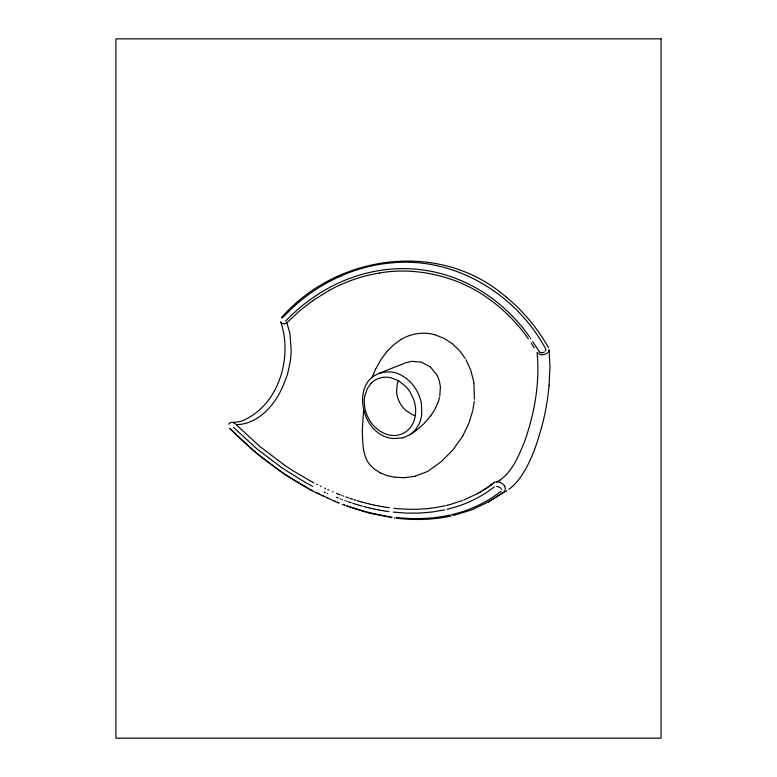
<?xml version="1.0" encoding="UTF-8"?>
<svg xmlns="http://www.w3.org/2000/svg" width="777" height="777" viewBox="0 0 777 777"><rect width="100%" height="100%" fill="white"/><g stroke="black" fill="none" stroke-linecap="round" stroke-linejoin="round"><path stroke-width="1.17" d="M362.276 430.205L363.549 410.936M474.426 399.174L473.912 383.09M549.106 385.237L549.941 366.385L549.077 349.679M472.94 409.712L474.261 401.175M371.047 383.382L367.385 388.481L364.772 395.93A30.167 30.167 0 0 0 364.238 402.797L364.918 408.449A37.102 37.102 0 0 0 369.774 420.571L370.571 421.794A34.382 34.382 0 0 0 377.369 429.176C383.469 434.139 391.899 437.024 399.66 434.702A21.785 21.785 0 0 0 405.963 431.691C413.898 426.214 416.657 415.714 415.326 406.536A36.461 36.461 0 0 0 413.558 399.155L410.227 392.249A36.422 36.422 0 0 0 405.555 386.266L398.407 380.613L390.54 377.612M439.792 396.085L440.394 386.946M472.737 410.654L468.803 423.465L462.849 435.771M439.491 397.513L438.286 401.69M438.082 402.292L435.003 409.149L430.681 415.938M371.911 377.68L375.689 369.056M375.835 368.774L380.915 359.741L386.606 351.971M462.801 435.848L462.5 436.373M462.266 436.771L453.01 449.776L441.54 461.421M430.604 416.035L424.009 423.65L416.2 430.448M281.546 317.492C337.033 254.118 440.306 239.879 505.788 296.746M386.956 351.554L393.609 344.852L400.845 339.607M282.1 318.075L294.085 306.303M285.46 321.27C297.776 308.391 311.965 297.28 327.554 288.626M287.296 322.348L299.815 310.683L312.898 300.563M294.172 306.225C307.702 294.124 323.028 283.993 339.598 276.554M441.268 461.655L427.894 471.27M547.552 352.797L546.678 353.438M501.029 491.19C486.528 502.69 469.327 510.596 451.33 514.753M493.987 482.711A1.505 1.505 0 0 0 493.667 482.896L491.142 484.829M494.357 486.868C480.487 497.688 464.18 505.273 447.076 509.314M502.874 492.365L502.078 492.977M493.191 483.333L493.385 483.177A1.35 1.35 0 0 1 493.667 482.896M492.812 483.615L490.326 485.47M501.796 493.191L488.412 501.981M415.714 430.808L410.062 434.693M544.473 351.952L543.589 352.447M491.414 484.673L490.501 485.304M490.977 484.994L489.675 485.936M489.646 485.926L486.412 488.17M500.281 479.972C512.81 470.745 518.929 455.507 524.572 441.54A170.717 170.717 0 0 0 528.719 428.71C536.081 404.127 539.559 378.049 537.062 352.437M312.791 300.641L313.131 300.398M313.18 300.359L329.04 290.511M488.354 486.839L486.839 487.878M410.567 434.362L415.151 430.225L418.842 424.417A31.954 31.954 0 0 0 421.746 414.5L421.416 403.71A41.725 41.725 0 0 0 410.994 382.672L406.449 378.477L401.369 375.194A30.614 30.614 0 0 0 391.715 372.047C348.552 369.065 357.07 435.606 393.181 438.49M508.828 489.248L509.042 489.102A35.451 35.451 0 0 0 512.888 486.013C522.824 476.573 528.807 463.869 533.857 451.32A196.581 196.581 0 0 0 537.247 441.909L541.122 429.001A236.257 236.257 0 0 0 549.057 385.227M506.701 490.695L506.06 491.122M486.596 488.063L485.538 488.743M505.633 491.414L487.995 502.214M486.149 488.354L485.101 489.034M485.266 488.937L484.226 489.597M484.819 489.228L483.789 489.869M409.984 434.741L403.001 437.781M483.925 489.801L482.905 490.423M483.469 490.083L482.468 490.695M482.575 490.637L481.128 491.501M401.126 339.442C411.159 333.391 423.679 331.585 434.974 334.79M481.216 491.462L480.235 492.026M480.759 491.724L478.525 493.007M286.49 322.989L285.363 323.504M489.073 501.602L471.94 509.78L453.108 515.578M477.253 493.706L478.564 492.987M478.243 493.162L477.602 493.521M328.185 288.277C343.483 279.72 361.732 273.446 378.088 270.746M329.302 290.365C344.862 281.876 361.81 275.884 379.312 273.048M476.952 493.871L463.995 499.902M427.505 471.474L415.268 476.126M546.095 353.778L544.531 354.419M339.394 276.641L340.579 276.107M340.617 276.097L341.501 275.709M341.006 275.922C357.993 268.463 376.253 263.85 394.774 262.645M379.021 373.348L405.604 362.83L410.878 361.48M462.655 500.427L450.728 504.331M543.24 352.573L542.249 352.768M450.155 504.487L449.524 504.652M449.397 504.691L446.396 505.438M284.926 323.63L283.838 323.776M402.651 437.878L393.521 438.519M415.093 476.165L414.248 476.369M445.24 505.71C428.438 509.547 410.984 510.13 393.881 508.275M450.048 515.044C432.653 518.939 413.995 519.512 396.085 517.443M543.89 354.584L542.249 354.768M444.735 509.848L432.42 511.985L419.667 513.073M450.971 516.054C434.236 519.677 416.249 520.308 399.009 518.482M413.704 476.486L404.137 477.7L394.629 477.224M496.037 481.895L496.998 481.798M378.399 270.687C396.348 267.677 414.86 267.968 432.682 271.649M379.487 273.018C414.083 266.812 455.167 275.427 485.479 296.523M231.352 422.416L234.217 422.329A33.042 33.042 0 0 0 242.453 420.765C278.671 405.477 292.939 357.498 280.759 321.901M410.965 361.47L411.655 361.383M411.995 361.344L421.202 362.169M395.94 262.568C457.158 258.197 516.559 295.075 545.347 348.3M419.133 513.102L406.478 513.121L393.298 512.13M236.169 424.65C253.127 424.553 267.473 412.461 276.204 398.786A83.411 83.411 0 0 0 283.391 385.081L287.558 374.174L290.171 362.092A96.358 96.358 0 0 0 291.161 349.553L289.889 333.44L286.907 322.746M541.909 352.787L540.637 352.593M497.571 481.818L499.31 482.109M541.608 354.749L540.549 354.594M283.42 323.766L282.43 323.543M496.62 486.373L497.639 486.557M398.426 518.424L396.62 518.22M394.949 518.026L394.366 517.948M389.326 507.721L385.246 507.128M388.947 511.596L385.373 511.081M390.928 516.783L387.208 516.229M392.055 517.637L369.085 513.102L346.338 506.07M394.289 477.175L387.218 475.602L380.769 473.076M384.819 510.994L383.44 510.771M384.702 507.051L383.896 506.915M383.352 506.827L382.265 506.643M386.062 516.045L384.926 515.85M382.896 510.683L381.798 510.499M381.73 506.546L380.371 506.313M384.353 515.753L383.216 515.549M381.245 510.402L379.875 510.149M382.643 515.442L378.38 514.617M379.836 506.206L378.749 506.002M379.331 510.052L378.506 509.897M378.214 505.905L377.127 505.691M377.962 509.79L377.136 509.634M376.592 509.518L375.223 509.246M376.592 505.584L375.514 505.361M377.816 514.5L376.68 514.257M433.245 271.765C452.127 275.718 470.163 283.459 486.159 294.201M374.97 505.244L374.164 505.079M374.679 509.129L373.863 508.954M376.107 514.141L373.844 513.636M373.62 504.963L372.814 504.778M373.31 508.838L372.766 508.712M372.222 508.595L371.124 508.343M372.28 504.661L371.464 504.477M373.281 513.51L372.426 513.306M370.93 504.351L370.124 504.166M370.58 508.226L369.765 508.032M371.862 513.179L371.008 512.975M369.58 504.04L368.774 503.846M369.221 507.896L368.677 507.769M368.133 507.634L367.307 507.439M370.444 512.839L369.599 512.626M368.24 503.71L367.706 503.574M232.935 422.494L235.518 423.951M367.162 503.447L366.355 503.234M366.763 507.303L366.22 507.158M369.026 512.48L368.463 512.344M365.676 507.022L364.86 506.808M367.9 512.198L367.055 511.975M365.821 503.098L363.937 502.602M364.316 506.672L363.5 506.449M366.491 511.829L365.918 511.684M365.355 511.528L364.51 511.295M363.403 502.457L362.869 502.311M362.14 506.08L361.324 505.856M362.325 502.165L361.519 501.942M363.947 511.14L363.383 510.984M435.295 334.877L444.026 338.335L452.136 343.57M360.781 505.71L360.237 505.555M362.82 510.829L362.257 510.674M360.984 501.796L360.45 501.641M359.693 505.4L359.149 505.244M361.684 510.508L360.839 510.266M359.916 501.486L359.372 501.33M358.605 505.079L358.061 504.924M358.838 501.175L358.304 501.01M360.275 510.101L359.712 509.935M357.517 504.759L356.973 504.603M357.77 500.854L357.235 500.689M421.542 362.267L430.186 366.851M356.429 504.438L355.885 504.273M358.304 509.508L356.332 508.906M355.885 500.281L355.089 500.038M355.342 504.098L354.807 503.933M540.015 354.448L538.607 353.826M354.263 503.768L353.72 503.593M354.545 499.864L354.011 499.698M355.769 508.721L354.361 508.275M353.176 503.418L352.632 503.243M497.989 486.664L499.349 487.266M352.671 499.261L352.136 499.087M353.797 508.09L353.234 507.905M351.272 502.806L350.728 502.622M351.602 498.912L351.068 498.737M350.184 502.447L349.65 502.263M351.826 507.439L351.262 507.255M350.534 498.552L349.99 498.378M349.106 502.078L348.562 501.893M350.699 507.06L350.136 506.866M348.65 497.911L348.115 497.727M499.893 482.284L500.475 482.507M347.202 501.427L346.659 501.233M348.727 506.381L348.164 506.186M347.581 497.542L345.979 496.969M347.601 505.982L347.037 505.788M345.299 500.747L344.765 500.553M344.784 504.972L344.221 504.759M343.832 496.192L343.298 495.988M344.92 505.545L344.347 505.341M342.589 499.757L342.045 499.553M343.657 504.555L343.094 504.341M341.958 495.483L341.414 495.279M342.929 504.807L342.366 504.584M340.685 499.048L340.141 498.834M340.073 494.764L338.733 494.24M337.976 497.989L337.432 497.775M339.287 502.874L337.529 502.175M338.199 494.026L337.393 493.706M336.888 497.562L336.276 497.309M337.199 493.618L336.528 493.346M338.393 503.03L311.227 490.365L284.761 474.494M335.208 501.223L334.654 500.99M540.229 352.437L539.704 352.156M500.514 482.517L503.389 484.411M333.129 491.938L332.595 491.715M328.885 490.093L327.836 489.627M327.719 493.677L327.185 493.434M328.244 498.222L327.69 497.97M325.32 492.589L324.252 492.103M325.728 488.665L324.679 488.179M323.281 495.94L322.183 495.415M321.027 486.431L320.241 486.052M319.988 494.357L319.172 493.958M380.701 473.038L380.235 472.804M317.812 493.278L316.715 492.735M317.395 484.634L316.618 484.236M312.665 486.392L306.167 482.896M313.772 482.779L312.49 482.099M312.383 490.501L310.217 489.355M379.71 472.533L374.193 468.939L369.677 464.52M311.975 481.827L310.946 481.274M310.431 481.002L292.696 470.561M308.877 488.626C279.837 472.843 253.487 452.331 230.342 428.778M305.652 482.604L282.682 468.385M292.191 470.24L284.945 465.452M499.669 487.461L500.563 488.15M284.625 474.407L256.119 453.04L229.603 428.448M486.674 294.541C503.515 305.915 518.084 320.542 529.759 337.15M485.984 296.872C502.534 308.09 516.86 322.494 528.36 338.83M284.45 465.112L259.974 446.571L236.635 425.126M282.459 468.23L257.138 449.048L233.421 427.272M538.102 353.477L537.402 352.845M539.393 351.932L532.721 341.501M452.408 343.793L459.304 350.408L465.18 358.411M505.856 296.795L506.857 297.62M506.759 297.542C523.591 311.441 537.703 328.564 548.397 347.581M430.468 367.074L436.897 374.873M503.613 484.644L504.71 486.198M369.269 464.005C362.461 455.332 362.723 441.928 362.276 430.817M530.526 338.257L530.885 338.782M531.283 343.104L534.275 347.785M465.967 359.741L470.745 370.134L473.688 381.624M437.16 375.369L439.306 380.759L440.355 386.519M504.846 486.48L504.972 486.81A4.905 4.905 0 0 1 505.254 487.956M545.493 348.601L545.609 348.912A2.875 2.875 0 0 1 545.687 349.232M473.824 382.449L473.892 382.906M501.252 488.966A2.516 2.516 0 0 1 501.505 489.452M545.736 349.572A2.409 2.409 0 0 1 545.726 349.903A2.263 2.263 0 0 1 545.677 350.242M545.58 350.582A2.438 2.438 0 0 1 545.435 350.893M370.988 383.323A20.872 20.872 0 0 1 390.52 377.69M228.778 424.271A3.118 3.118 0 0 1 229.409 423.368M229.827 423.018A3.409 3.409 0 0 1 230.711 422.571M493.667 482.896A4.798 4.798 0 0 1 494.755 482.264L494.891 482.216A4.477 4.477 0 0 0 494.425 482.439M398.407 380.623A22.922 22.922 0 0 0 397.338 383.576L396.581 391.443A27.914 27.914 0 0 0 405.691 410.334L412.325 414.646A22.999 22.999 0 0 0 415.306 415.656M500.194 479.856A10.907 10.907 0 0 1 496.056 481.944M548.649 351.554A4.031 4.031 0 0 1 548.329 352.01M549.086 350.174A2.846 2.846 0 0 1 549.018 350.641M280.905 322.222A2.448 2.448 0 0 0 281.08 322.504A2.681 2.681 0 0 0 281.284 322.766M505.273 488.548A4.186 4.186 0 0 1 505.225 489.131M504.904 490.2A3.934 3.934 0 0 1 504.001 491.462M661.081 38.85L115.919 38.85L115.919 738.15L661.081 738.15L661.081 38.85"/></g></svg>
